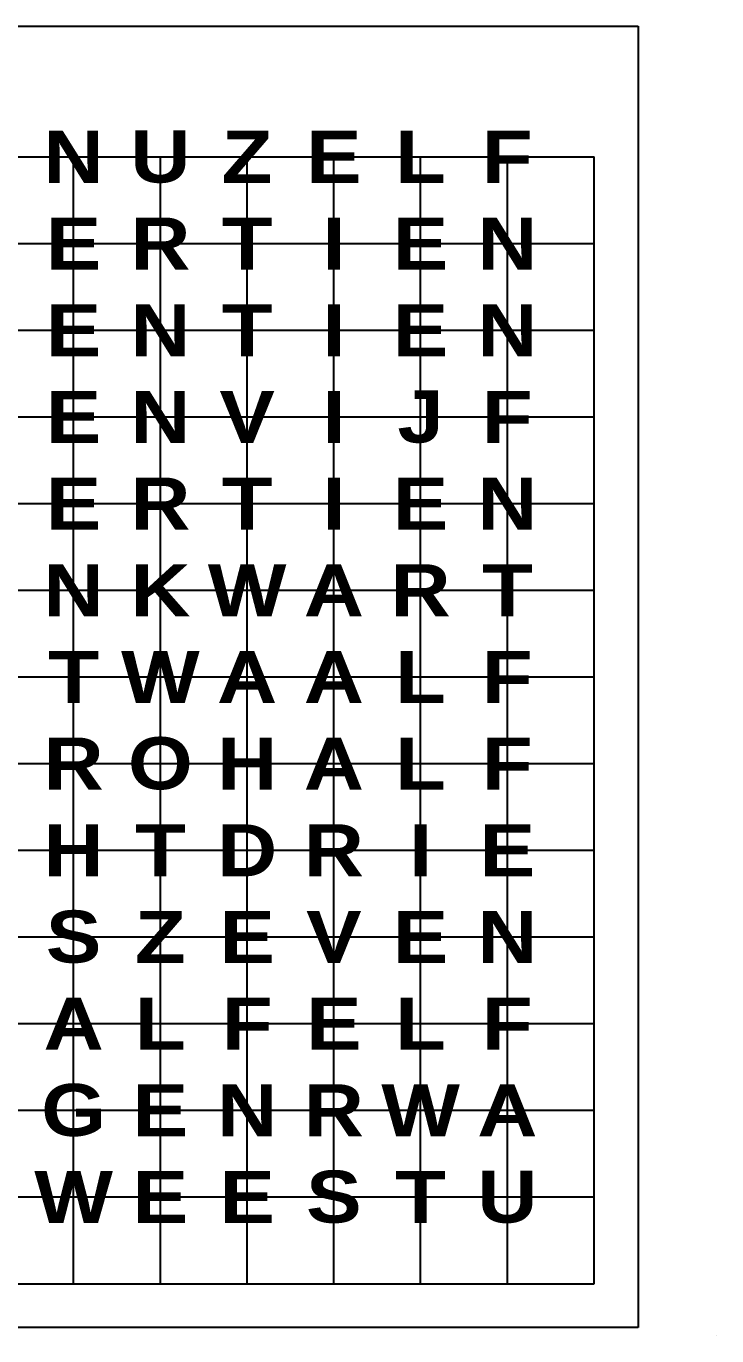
# Model space of a CAD drawing. Header units: millimetres. Extents: x -250 to 280, y -253 to 250.
# Drawn here: x 15 to 280, y -253 to 250 of the extents above; entities that cross this region are included whole.
import ezdxf

# ---------------------------------------------------------------- set-up
doc = ezdxf.new("R2010")
doc.units = ezdxf.units.MM
doc.layers.get('0').update_dxf_attribs({"lineweight": 25, "true_color": 0xffffff})
doc.layers.add('layer 1', color=5, linetype='Continuous', lineweight=25, true_color=0x0000ff)
doc.layers.add('layer 2', color=1, linetype='Continuous', lineweight=25, true_color=0xff0000)
doc.styles.add('textstyle0', font='')
doc.styles.add('textstyle10', font='')
doc.styles.add('textstyle100', font='')
doc.styles.add('textstyle101', font='')
doc.styles.add('textstyle102', font='')
doc.styles.add('textstyle103', font='')
doc.styles.add('textstyle104', font='')
doc.styles.add('textstyle106', font='')
doc.styles.add('textstyle107', font='')
doc.styles.add('textstyle108', font='')
doc.styles.add('textstyle111', font='')
doc.styles.add('textstyle114', font='')
doc.styles.add('textstyle115', font='')
doc.styles.add('textstyle117', font='')
doc.styles.add('textstyle12', font='')
doc.styles.add('textstyle120', font='')
doc.styles.add('textstyle121', font='')
doc.styles.add('textstyle126', font='')
doc.styles.add('textstyle127', font='')
doc.styles.add('textstyle13', font='')
doc.styles.add('textstyle132', font='')
doc.styles.add('textstyle133', font='')
doc.styles.add('textstyle137', font='')
doc.styles.add('textstyle139', font='')
doc.styles.add('textstyle142', font='')
doc.styles.add('textstyle144', font='')
doc.styles.add('textstyle145', font='')
doc.styles.add('textstyle148', font='')
doc.styles.add('textstyle149', font='')
doc.styles.add('textstyle150', font='')
doc.styles.add('textstyle153', font='')
doc.styles.add('textstyle154', font='')
doc.styles.add('textstyle155', font='')
doc.styles.add('textstyle156', font='')
doc.styles.add('textstyle157', font='')
doc.styles.add('textstyle158', font='')
doc.styles.add('textstyle159', font='')
doc.styles.add('textstyle16', font='')
doc.styles.add('textstyle160', font='')
doc.styles.add('textstyle161', font='')
doc.styles.add('textstyle17', font='')
doc.styles.add('textstyle19', font='')
doc.styles.add('textstyle2', font='')
doc.styles.add('textstyle22', font='')
doc.styles.add('textstyle23', font='')
doc.styles.add('textstyle24', font='')
doc.styles.add('textstyle25', font='')
doc.styles.add('textstyle3', font='')
doc.styles.add('textstyle34', font='')
doc.styles.add('textstyle36', font='')
doc.styles.add('textstyle37', font='')
doc.styles.add('textstyle39', font='')
doc.styles.add('textstyle4', font='')
doc.styles.add('textstyle40', font='')
doc.styles.add('textstyle41', font='')
doc.styles.add('textstyle42', font='')
doc.styles.add('textstyle43', font='')
doc.styles.add('textstyle46', font='')
doc.styles.add('textstyle49', font='')
doc.styles.add('textstyle57', font='')
doc.styles.add('textstyle60', font='')
doc.styles.add('textstyle61', font='')
doc.styles.add('textstyle62', font='')
doc.styles.add('textstyle63', font='')
doc.styles.add('textstyle65', font='')
doc.styles.add('textstyle66', font='')
doc.styles.add('textstyle71', font='')
doc.styles.add('textstyle74', font='')
doc.styles.add('textstyle76', font='')
doc.styles.add('textstyle77', font='')
doc.styles.add('textstyle79', font='')
doc.styles.add('textstyle80', font='')
doc.styles.add('textstyle81', font='')
doc.styles.add('textstyle82', font='')
doc.styles.add('textstyle83', font='')
doc.styles.add('textstyle84', font='')
doc.styles.add('textstyle89', font='')
doc.styles.add('textstyle91', font='')
doc.styles.get('textstyle0').set_extended_font_data('Arial Black')
doc.styles.get('textstyle10').set_extended_font_data('Arial Black')
doc.styles.get('textstyle100').set_extended_font_data('Arial Black')
doc.styles.get('textstyle101').set_extended_font_data('Arial Black')
doc.styles.get('textstyle102').set_extended_font_data('Arial Black')
doc.styles.get('textstyle103').set_extended_font_data('Arial Black')
doc.styles.get('textstyle104').set_extended_font_data('Arial Black')
doc.styles.get('textstyle106').set_extended_font_data('Arial Black')
doc.styles.get('textstyle107').set_extended_font_data('Arial Black')
doc.styles.get('textstyle108').set_extended_font_data('Arial Black')
doc.styles.get('textstyle111').set_extended_font_data('Arial Black')
doc.styles.get('textstyle114').set_extended_font_data('Arial Black')
doc.styles.get('textstyle115').set_extended_font_data('Arial Black')
doc.styles.get('textstyle117').set_extended_font_data('Arial Black')
doc.styles.get('textstyle12').set_extended_font_data('Arial Black')
doc.styles.get('textstyle120').set_extended_font_data('Arial Black')
doc.styles.get('textstyle121').set_extended_font_data('Arial Black')
doc.styles.get('textstyle126').set_extended_font_data('Arial Black')
doc.styles.get('textstyle127').set_extended_font_data('Arial Black')
doc.styles.get('textstyle13').set_extended_font_data('Arial Black')
doc.styles.get('textstyle132').set_extended_font_data('Arial Black')
doc.styles.get('textstyle133').set_extended_font_data('Arial Black')
doc.styles.get('textstyle137').set_extended_font_data('Arial Black')
doc.styles.get('textstyle139').set_extended_font_data('Arial Black')
doc.styles.get('textstyle142').set_extended_font_data('Arial Black')
doc.styles.get('textstyle144').set_extended_font_data('Arial Black')
doc.styles.get('textstyle145').set_extended_font_data('Arial Black')
doc.styles.get('textstyle148').set_extended_font_data('Arial Black')
doc.styles.get('textstyle149').set_extended_font_data('Arial Black')
doc.styles.get('textstyle150').set_extended_font_data('Arial Black')
doc.styles.get('textstyle153').set_extended_font_data('Arial Black')
doc.styles.get('textstyle154').set_extended_font_data('Arial Black')
doc.styles.get('textstyle155').set_extended_font_data('Arial Black')
doc.styles.get('textstyle156').set_extended_font_data('Arial Black')
doc.styles.get('textstyle157').set_extended_font_data('Arial Black')
doc.styles.get('textstyle158').set_extended_font_data('Arial Black')
doc.styles.get('textstyle159').set_extended_font_data('Arial Black')
doc.styles.get('textstyle16').set_extended_font_data('Arial Black')
doc.styles.get('textstyle160').set_extended_font_data('Arial Black')
doc.styles.get('textstyle161').set_extended_font_data('Arial Black')
doc.styles.get('textstyle17').set_extended_font_data('Arial Black')
doc.styles.get('textstyle19').set_extended_font_data('Arial Black')
doc.styles.get('textstyle2').set_extended_font_data('Arial Black')
doc.styles.get('textstyle22').set_extended_font_data('Arial Black')
doc.styles.get('textstyle23').set_extended_font_data('Arial Black')
doc.styles.get('textstyle24').set_extended_font_data('Arial Black')
doc.styles.get('textstyle25').set_extended_font_data('Arial Black')
doc.styles.get('textstyle3').set_extended_font_data('Arial Black')
doc.styles.get('textstyle34').set_extended_font_data('Arial Black')
doc.styles.get('textstyle36').set_extended_font_data('Arial Black')
doc.styles.get('textstyle37').set_extended_font_data('Arial Black')
doc.styles.get('textstyle39').set_extended_font_data('Arial Black')
doc.styles.get('textstyle4').set_extended_font_data('Arial Black')
doc.styles.get('textstyle40').set_extended_font_data('Arial Black')
doc.styles.get('textstyle41').set_extended_font_data('Arial Black')
doc.styles.get('textstyle42').set_extended_font_data('Arial Black')
doc.styles.get('textstyle43').set_extended_font_data('Arial Black')
doc.styles.get('textstyle46').set_extended_font_data('Arial Black')
doc.styles.get('textstyle49').set_extended_font_data('Arial Black')
doc.styles.get('textstyle57').set_extended_font_data('Arial Black')
doc.styles.get('textstyle60').set_extended_font_data('Arial Black')
doc.styles.get('textstyle61').set_extended_font_data('Arial Black')
doc.styles.get('textstyle62').set_extended_font_data('Arial Black')
doc.styles.get('textstyle63').set_extended_font_data('Arial Black')
doc.styles.get('textstyle65').set_extended_font_data('Arial Black')
doc.styles.get('textstyle66').set_extended_font_data('Arial Black')
doc.styles.get('textstyle71').set_extended_font_data('Arial Black')
doc.styles.get('textstyle74').set_extended_font_data('Arial Black')
doc.styles.get('textstyle76').set_extended_font_data('Arial Black')
doc.styles.get('textstyle77').set_extended_font_data('Arial Black')
doc.styles.get('textstyle79').set_extended_font_data('Arial Black')
doc.styles.get('textstyle80').set_extended_font_data('Arial Black')
doc.styles.get('textstyle81').set_extended_font_data('Arial Black')
doc.styles.get('textstyle82').set_extended_font_data('Arial Black')
doc.styles.get('textstyle83').set_extended_font_data('Arial Black')
doc.styles.get('textstyle84').set_extended_font_data('Arial Black')
doc.styles.get('textstyle89').set_extended_font_data('Arial Black')
doc.styles.get('textstyle91').set_extended_font_data('Arial Black')

# ---------------------------------------------------------------- blocks, each defined once
blk = doc.blocks.new('raster')
for p, q in [((19.98, 0), (23.31, 0)), ((23.31, 0), (26.64, 0)), ((23.31, -3.33), (23.31, 0)), ((23.31, -3.33), (23.31, 0)), ((26.64, 0), (29.97, 0)), ((26.64, -3.33), (26.64, 0)), ((26.64, -3.33), (26.64, 0)), ((29.97, 0), (33.3, 0)), ((29.97, -3.33), (29.97, 0)), ((29.97, -3.33), (29.97, 0)), ((33.3, 0), (36.63, 0)), ((33.3, -3.33), (33.3, 0)), ((33.3, -3.33), (33.3, 0)), ((36.63, 0), (39.96, 0)), ((36.63, -3.33), (36.63, 0)), ((36.63, -3.33), (36.63, 0)), ((39.96, 0), (43.29, 0)), ((39.96, -3.33), (39.96, 0)), ((39.96, -3.33), (39.96, 0)), ((43.29, -3.33), (43.29, 0)), ((19.98, -3.33), (23.31, -3.33)), ((19.98, -3.33), (23.31, -3.33)), ((23.31, -3.33), (26.64, -3.33)), ((23.31, -3.33), (26.64, -3.33)), ((23.31, -6.66), (23.31, -3.33)), ((23.31, -6.66), (23.31, -3.33)), ((26.64, -3.33), (29.97, -3.33)), ((26.64, -3.33), (29.97, -3.33)), ((26.64, -6.66), (26.64, -3.33)), ((26.64, -6.66), (26.64, -3.33)), ((29.97, -3.33), (33.3, -3.33)), ((29.97, -3.33), (33.3, -3.33)), ((29.97, -6.66), (29.97, -3.33)), ((29.97, -6.66), (29.97, -3.33)), ((33.3, -3.33), (36.63, -3.33)), ((33.3, -3.33), (36.63, -3.33)), ((33.3, -6.66), (33.3, -3.33)), ((33.3, -6.66), (33.3, -3.33)), ((36.63, -3.33), (39.96, -3.33)), ((36.63, -3.33), (39.96, -3.33)), ((36.63, -6.66), (36.63, -3.33)), ((36.63, -6.66), (36.63, -3.33)), ((39.96, -3.33), (43.29, -3.33)), ((39.96, -3.33), (43.29, -3.33)), ((39.96, -6.66), (39.96, -3.33)), ((39.96, -6.66), (39.96, -3.33)), ((43.29, -6.66), (43.29, -3.33)), ((19.98, -6.66), (23.31, -6.66)), ((19.98, -6.66), (23.31, -6.66)), ((23.31, -6.66), (26.64, -6.66)), ((23.31, -6.66), (26.64, -6.66)), ((23.31, -9.99), (23.31, -6.66)), ((23.31, -9.99), (23.31, -6.66)), ((26.64, -6.66), (29.97, -6.66)), ((26.64, -6.66), (29.97, -6.66)), ((26.64, -9.99), (26.64, -6.66)), ((26.64, -9.99), (26.64, -6.66)), ((29.97, -6.66), (33.3, -6.66)), ((29.97, -6.66), (33.3, -6.66)), ((29.97, -9.99), (29.97, -6.66)), ((29.97, -9.99), (29.97, -6.66)), ((33.3, -6.66), (36.63, -6.66)), ((33.3, -6.66), (36.63, -6.66)), ((33.3, -9.99), (33.3, -6.66)), ((33.3, -9.99), (33.3, -6.66)), ((36.63, -6.66), (39.96, -6.66)), ((36.63, -6.66), (39.96, -6.66)), ((36.63, -9.99), (36.63, -6.66)), ((36.63, -9.99), (36.63, -6.66)), ((39.96, -6.66), (43.29, -6.66)), ((39.96, -6.66), (43.29, -6.66)), ((39.96, -9.99), (39.96, -6.66)), ((39.96, -9.99), (39.96, -6.66)), ((43.29, -9.99), (43.29, -6.66)), ((19.98, -9.99), (23.31, -9.99)), ((19.98, -9.99), (23.31, -9.99)), ((23.31, -9.99), (26.64, -9.99)), ((23.31, -9.99), (26.64, -9.99)), ((23.31, -13.32), (23.31, -9.99)), ((23.31, -13.32), (23.31, -9.99)), ((26.64, -9.99), (29.97, -9.99)), ((26.64, -9.99), (29.97, -9.99)), ((26.64, -13.32), (26.64, -9.99)), ((26.64, -13.32), (26.64, -9.99)), ((29.97, -9.99), (33.3, -9.99)), ((29.97, -9.99), (33.3, -9.99)), ((29.97, -13.32), (29.97, -9.99)), ((29.97, -13.32), (29.97, -9.99)), ((33.3, -9.99), (36.63, -9.99)), ((33.3, -9.99), (36.63, -9.99)), ((33.3, -13.32), (33.3, -9.99)), ((33.3, -13.32), (33.3, -9.99)), ((36.63, -9.99), (39.96, -9.99)), ((36.63, -9.99), (39.96, -9.99)), ((36.63, -13.32), (36.63, -9.99)), ((36.63, -13.32), (36.63, -9.99)), ((39.96, -9.99), (43.29, -9.99)), ((39.96, -9.99), (43.29, -9.99)), ((39.96, -13.32), (39.96, -9.99)), ((39.96, -13.32), (39.96, -9.99)), ((43.29, -13.32), (43.29, -9.99)), ((19.98, -13.32), (23.31, -13.32)), ((19.98, -13.32), (23.31, -13.32)), ((23.31, -13.32), (26.64, -13.32)), ((23.31, -13.32), (26.64, -13.32)), ((23.31, -16.65), (23.31, -13.32)), ((23.31, -16.65), (23.31, -13.32)), ((26.64, -13.32), (29.97, -13.32)), ((26.64, -13.32), (29.97, -13.32)), ((26.64, -16.65), (26.64, -13.32)), ((26.64, -16.65), (26.64, -13.32)), ((29.97, -13.32), (33.3, -13.32)), ((29.97, -13.32), (33.3, -13.32)), ((29.97, -16.65), (29.97, -13.32)), ((29.97, -16.65), (29.97, -13.32)), ((33.3, -13.32), (36.63, -13.32)), ((33.3, -13.32), (36.63, -13.32)), ((33.3, -16.65), (33.3, -13.32)), ((33.3, -16.65), (33.3, -13.32)), ((36.63, -13.32), (39.96, -13.32)), ((36.63, -13.32), (39.96, -13.32)), ((36.63, -16.65), (36.63, -13.32)), ((36.63, -16.65), (36.63, -13.32)), ((39.96, -13.32), (43.29, -13.32)), ((39.96, -13.32), (43.29, -13.32)), ((39.96, -16.65), (39.96, -13.32)), ((39.96, -16.65), (39.96, -13.32)), ((43.29, -16.65), (43.29, -13.32)), ((19.98, -16.65), (23.31, -16.65)), ((19.98, -16.65), (23.31, -16.65)), ((23.31, -16.65), (26.64, -16.65)), ((23.31, -16.65), (26.64, -16.65)), ((23.31, -19.98), (23.31, -16.65)), ((23.31, -19.98), (23.31, -16.65)), ((26.64, -16.65), (29.97, -16.65)), ((26.64, -16.65), (29.97, -16.65)), ((26.64, -19.98), (26.64, -16.65)), ((26.64, -19.98), (26.64, -16.65)), ((29.97, -16.65), (33.3, -16.65)), ((29.97, -16.65), (33.3, -16.65)), ((29.97, -19.98), (29.97, -16.65)), ((29.97, -19.98), (29.97, -16.65)), ((33.3, -16.65), (36.63, -16.65)), ((33.3, -16.65), (36.63, -16.65)), ((33.3, -19.98), (33.3, -16.65)), ((33.3, -19.98), (33.3, -16.65)), ((36.63, -16.65), (39.96, -16.65)), ((36.63, -16.65), (39.96, -16.65)), ((36.63, -19.98), (36.63, -16.65)), ((36.63, -19.98), (36.63, -16.65)), ((39.96, -16.65), (43.29, -16.65)), ((39.96, -16.65), (43.29, -16.65)), ((39.96, -19.98), (39.96, -16.65)), ((39.96, -19.98), (39.96, -16.65)), ((43.29, -19.98), (43.29, -16.65)), ((19.98, -19.98), (23.31, -19.98)), ((19.98, -19.98), (23.31, -19.98)), ((23.31, -19.98), (26.64, -19.98)), ((23.31, -19.98), (26.64, -19.98)), ((23.31, -23.31), (23.31, -19.98)), ((23.31, -23.31), (23.31, -19.98)), ((26.64, -19.98), (29.97, -19.98)), ((26.64, -19.98), (29.97, -19.98)), ((26.64, -23.31), (26.64, -19.98)), ((26.64, -23.31), (26.64, -19.98)), ((29.97, -19.98), (33.3, -19.98)), ((29.97, -19.98), (33.3, -19.98)), ((29.97, -23.31), (29.97, -19.98)), ((29.97, -23.31), (29.97, -19.98)), ((33.3, -19.98), (36.63, -19.98)), ((33.3, -19.98), (36.63, -19.98)), ((33.3, -23.31), (33.3, -19.98)), ((33.3, -23.31), (33.3, -19.98)), ((36.63, -19.98), (39.96, -19.98)), ((36.63, -19.98), (39.96, -19.98)), ((36.63, -23.31), (36.63, -19.98)), ((36.63, -23.31), (36.63, -19.98)), ((39.96, -19.98), (43.29, -19.98)), ((39.96, -19.98), (43.29, -19.98)), ((39.96, -23.31), (39.96, -19.98)), ((39.96, -23.31), (39.96, -19.98)), ((43.29, -23.31), (43.29, -19.98)), ((19.98, -23.31), (23.31, -23.31)), ((19.98, -23.31), (23.31, -23.31)), ((23.31, -23.31), (26.64, -23.31)), ((23.31, -23.31), (26.64, -23.31)), ((23.31, -26.64), (23.31, -23.31)), ((23.31, -26.64), (23.31, -23.31)), ((26.64, -23.31), (29.97, -23.31)), ((26.64, -23.31), (29.97, -23.31)), ((26.64, -26.64), (26.64, -23.31)), ((26.64, -26.64), (26.64, -23.31)), ((29.97, -23.31), (33.3, -23.31)), ((29.97, -23.31), (33.3, -23.31)), ((29.97, -26.64), (29.97, -23.31)), ((29.97, -26.64), (29.97, -23.31)), ((33.3, -23.31), (36.63, -23.31)), ((33.3, -23.31), (36.63, -23.31)), ((33.3, -26.64), (33.3, -23.31)), ((33.3, -26.64), (33.3, -23.31)), ((36.63, -23.31), (39.96, -23.31)), ((36.63, -23.31), (39.96, -23.31)), ((36.63, -26.64), (36.63, -23.31)), ((36.63, -26.64), (36.63, -23.31)), ((39.96, -23.31), (43.29, -23.31)), ((39.96, -23.31), (43.29, -23.31)), ((39.96, -26.64), (39.96, -23.31)), ((39.96, -26.64), (39.96, -23.31)), ((43.29, -26.64), (43.29, -23.31)), ((19.98, -26.64), (23.31, -26.64)), ((19.98, -26.64), (23.31, -26.64)), ((23.31, -26.64), (26.64, -26.64)), ((23.31, -26.64), (26.64, -26.64)), ((23.31, -29.97), (23.31, -26.64)), ((23.31, -29.97), (23.31, -26.64)), ((26.64, -26.64), (29.97, -26.64)), ((26.64, -26.64), (29.97, -26.64)), ((26.64, -29.97), (26.64, -26.64)), ((26.64, -29.97), (26.64, -26.64)), ((29.97, -26.64), (33.3, -26.64)), ((29.97, -26.64), (33.3, -26.64)), ((29.97, -29.97), (29.97, -26.64)), ((29.97, -29.97), (29.97, -26.64)), ((33.3, -26.64), (36.63, -26.64)), ((33.3, -26.64), (36.63, -26.64)), ((33.3, -29.97), (33.3, -26.64)), ((33.3, -29.97), (33.3, -26.64)), ((36.63, -26.64), (39.96, -26.64)), ((36.63, -26.64), (39.96, -26.64)), ((36.63, -29.97), (36.63, -26.64)), ((36.63, -29.97), (36.63, -26.64)), ((39.96, -26.64), (43.29, -26.64)), ((39.96, -26.64), (43.29, -26.64)), ((39.96, -29.97), (39.96, -26.64)), ((39.96, -29.97), (39.96, -26.64)), ((43.29, -29.97), (43.29, -26.64)), ((19.98, -29.97), (23.31, -29.97)), ((19.98, -29.97), (23.31, -29.97)), ((23.31, -29.97), (26.64, -29.97)), ((23.31, -29.97), (26.64, -29.97)), ((23.31, -33.3), (23.31, -29.97)), ((23.31, -33.3), (23.31, -29.97)), ((26.64, -29.97), (29.97, -29.97)), ((26.64, -29.97), (29.97, -29.97)), ((26.64, -33.3), (26.64, -29.97)), ((26.64, -33.3), (26.64, -29.97)), ((29.97, -29.97), (33.3, -29.97)), ((29.97, -29.97), (33.3, -29.97)), ((29.97, -33.3), (29.97, -29.97)), ((29.97, -33.3), (29.97, -29.97)), ((33.3, -29.97), (36.63, -29.97)), ((33.3, -29.97), (36.63, -29.97)), ((33.3, -33.3), (33.3, -29.97)), ((33.3, -33.3), (33.3, -29.97)), ((36.63, -29.97), (39.96, -29.97)), ((36.63, -29.97), (39.96, -29.97)), ((36.63, -33.3), (36.63, -29.97)), ((36.63, -33.3), (36.63, -29.97)), ((39.96, -29.97), (43.29, -29.97)), ((39.96, -29.97), (43.29, -29.97)), ((39.96, -33.3), (39.96, -29.97)), ((39.96, -33.3), (39.96, -29.97)), ((43.29, -33.3), (43.29, -29.97)), ((19.98, -33.3), (23.31, -33.3)), ((19.98, -33.3), (23.31, -33.3)), ((23.31, -33.3), (26.64, -33.3)), ((23.31, -33.3), (26.64, -33.3)), ((23.31, -36.63), (23.31, -33.3)), ((23.31, -36.63), (23.31, -33.3)), ((26.64, -33.3), (29.97, -33.3)), ((26.64, -33.3), (29.97, -33.3)), ((26.64, -36.63), (26.64, -33.3)), ((26.64, -36.63), (26.64, -33.3)), ((29.97, -33.3), (33.3, -33.3)), ((29.97, -33.3), (33.3, -33.3)), ((29.97, -36.63), (29.97, -33.3)), ((29.97, -36.63), (29.97, -33.3)), ((33.3, -33.3), (36.63, -33.3)), ((33.3, -33.3), (36.63, -33.3)), ((33.3, -36.63), (33.3, -33.3)), ((33.3, -36.63), (33.3, -33.3)), ((36.63, -33.3), (39.96, -33.3)), ((36.63, -33.3), (39.96, -33.3)), ((36.63, -36.63), (36.63, -33.3)), ((36.63, -36.63), (36.63, -33.3)), ((39.96, -33.3), (43.29, -33.3)), ((39.96, -33.3), (43.29, -33.3)), ((39.96, -36.63), (39.96, -33.3)), ((39.96, -36.63), (39.96, -33.3)), ((43.29, -36.63), (43.29, -33.3)), ((19.98, -36.63), (23.31, -36.63)), ((19.98, -36.63), (23.31, -36.63)), ((23.31, -36.63), (26.64, -36.63)), ((23.31, -36.63), (26.64, -36.63)), ((23.31, -39.96), (23.31, -36.63)), ((23.31, -39.96), (23.31, -36.63)), ((26.64, -36.63), (29.97, -36.63)), ((26.64, -36.63), (29.97, -36.63)), ((26.64, -39.96), (26.64, -36.63)), ((26.64, -39.96), (26.64, -36.63)), ((29.97, -36.63), (33.3, -36.63)), ((29.97, -36.63), (33.3, -36.63)), ((29.97, -39.96), (29.97, -36.63)), ((29.97, -39.96), (29.97, -36.63)), ((33.3, -36.63), (36.63, -36.63)), ((33.3, -36.63), (36.63, -36.63)), ((33.3, -39.96), (33.3, -36.63)), ((33.3, -39.96), (33.3, -36.63)), ((36.63, -36.63), (39.96, -36.63)), ((36.63, -36.63), (39.96, -36.63)), ((36.63, -39.96), (36.63, -36.63)), ((36.63, -39.96), (36.63, -36.63)), ((39.96, -36.63), (43.29, -36.63)), ((39.96, -36.63), (43.29, -36.63)), ((39.96, -39.96), (39.96, -36.63)), ((39.96, -39.96), (39.96, -36.63)), ((43.29, -39.96), (43.29, -36.63)), ((19.98, -39.96), (23.31, -39.96)), ((19.98, -39.96), (23.31, -39.96)), ((23.31, -39.96), (26.64, -39.96)), ((23.31, -39.96), (26.64, -39.96)), ((23.31, -43.29), (23.31, -39.96)), ((23.31, -43.29), (23.31, -39.96)), ((26.64, -39.96), (29.97, -39.96)), ((26.64, -39.96), (29.97, -39.96)), ((26.64, -43.29), (26.64, -39.96)), ((26.64, -43.29), (26.64, -39.96)), ((29.97, -39.96), (33.3, -39.96)), ((29.97, -39.96), (33.3, -39.96)), ((29.97, -43.29), (29.97, -39.96)), ((29.97, -43.29), (29.97, -39.96)), ((33.3, -39.96), (36.63, -39.96)), ((33.3, -39.96), (36.63, -39.96)), ((33.3, -43.29), (33.3, -39.96)), ((33.3, -43.29), (33.3, -39.96)), ((36.63, -39.96), (39.96, -39.96)), ((36.63, -39.96), (39.96, -39.96)), ((36.63, -43.29), (36.63, -39.96)), ((36.63, -43.29), (36.63, -39.96)), ((39.96, -39.96), (43.29, -39.96)), ((39.96, -39.96), (43.29, -39.96)), ((39.96, -43.29), (39.96, -39.96)), ((39.96, -43.29), (39.96, -39.96)), ((43.29, -43.29), (43.29, -39.96)), ((19.98, -43.29), (23.31, -43.29)), ((23.31, -43.29), (26.64, -43.29)), ((26.64, -43.29), (29.97, -43.29)), ((29.97, -43.29), (33.3, -43.29)), ((33.3, -43.29), (36.63, -43.29)), ((36.63, -43.29), (39.96, -43.29)), ((39.96, -43.29), (43.29, -43.29))]:
    blk.add_line(p, q)
blk = doc.blocks.new('letters')
at = {"color": 7, "ltscale": 5, "true_color": 0x000000, "char_height": 20, "attachment_point": 5}
for s, insert, style in [('N', (166.5, 133.2), 'textstyle156'), ('U', (199.8, 133.2), 'textstyle157'), ('Z', (233.1, 133.2), 'textstyle154'), ('E', (266.4, 133.2), 'textstyle155'), ('L', (299.7, 133.2), 'textstyle160'), ('E', (166.5, 99.9), 'textstyle150'), ('R', (199.8, 99.9), 'textstyle153'), ('T', (233.1, 99.9), 'textstyle159'), ('I', (266.4, 99.9), 'textstyle158'), ('E', (299.7, 99.9), 'textstyle148'), ('N', (333, 99.9), 'textstyle149'), ('E', (166.5, 66.6), 'textstyle89'), ('N', (199.8, 66.6), 'textstyle91'), ('T', (233.1, 66.6), 'textstyle144'), ('I', (266.4, 66.6), 'textstyle139'), ('E', (299.7, 66.6), 'textstyle145'), ('N', (333, 66.6), 'textstyle142'), ('E', (166.5, 33.3), 'textstyle74'), ('N', (199.8, 33.3), 'textstyle84'), ('V', (233.1, 33.3), 'textstyle83'), ('I', (266.4, 33.3), 'textstyle82'), ('J', (299.7, 33.3), 'textstyle80'), ('F', (333, 33.3), 'textstyle81'), ('E', (166.5, 0), 'textstyle71'), ('R', (199.8, 0), 'textstyle65'), ('T', (233.1, 0), 'textstyle76'), ('I', (266.4, 0), 'textstyle79'), ('E', (299.7, 0), 'textstyle66'), ('N', (333, 0), 'textstyle77'), ('N', (166.5, -33.3), 'textstyle114'), ('K', (199.8, -33.3), 'textstyle115'), ('W', (233.1, -33.3), 'textstyle121'), ('A', (266.4, -33.3), 'textstyle120'), ('R', (299.7, -33.3), 'textstyle127'), ('T', (333, -33.3), 'textstyle126'), ('T', (166.5, -66.6), 'textstyle111'), ('W', (199.8, -66.6), 'textstyle108'), ('A', (233.1, -66.6), 'textstyle106'), ('A', (266.4, -66.6), 'textstyle117'), ('L', (299.7, -66.6), 'textstyle104'), ('F', (333, -66.6), 'textstyle107'), ('R', (166.5, -99.9), 'textstyle24'), ('O', (199.8, -99.9), 'textstyle25'), ('H', (233.1, -99.9), 'textstyle103'), ('A', (266.4, -99.9), 'textstyle102'), ('L', (299.7, -99.9), 'textstyle101'), ('F', (333, -99.9), 'textstyle100'), ('H', (166.5, -133.2), 'textstyle10'), ('T', (199.8, -133.2), 'textstyle16'), ('D', (233.1, -133.2), 'textstyle17'), ('R', (266.4, -133.2), 'textstyle19'), ('I', (299.7, -133.2), 'textstyle23'), ('E', (333, -133.2), 'textstyle22'), ('S', (166.5, -166.5), 'textstyle4'), ('Z', (199.8, -166.5), 'textstyle13'), ('E', (233.1, -166.5), 'textstyle2'), ('V', (266.4, -166.5), 'textstyle12'), ('E', (299.7, -166.5), 'textstyle0'), ('N', (333, -166.5), 'textstyle3'), ('A', (166.5, -199.8), 'textstyle49'), ('L', (199.8, -199.8), 'textstyle62'), ('F', (233.1, -199.8), 'textstyle63'), ('E', (266.4, -199.8), 'textstyle57'), ('L', (299.7, -199.8), 'textstyle61'), ('F', (333, -199.8), 'textstyle60'), ('G', (166.5, -233.1), 'textstyle34'), ('E', (199.8, -233.1), 'textstyle40'), ('N', (233.1, -233.1), 'textstyle42'), ('R', (266.4, -233.1), 'textstyle43'), ('W', (299.7, -233.1), 'textstyle46'), ('A', (333, -233.1), 'textstyle41'), ('W', (166.5, -266.4), 'textstyle137'), ('E', (199.8, -266.4), 'textstyle37'), ('E', (233.1, -266.4), 'textstyle39'), ('S', (266.4, -266.4), 'textstyle36'), ('T', (299.7, -266.4), 'textstyle133'), ('U', (333, -266.4), 'textstyle132')]:
    blk.add_mtext(s, dxfattribs=dict(at, insert=insert, style=style))
at = {"color": 7, "ltscale": 3, "true_color": 0x000000, "insert": (333, 133.2), "char_height": 20, "attachment_point": 5, "style": 'textstyle161'}
blk.add_mtext('F', dxfattribs=at)
blk = doc.blocks.new('outline')
at = {"color": 7, "true_color": 0x000000}
for p, q in [((0, 0), (500, 0)), ((500, 0), (500, -500)), ((500, -500), (0, -500)), ((530.2, -503.13), (530.2, -503.13)), ((530.2, -503.13), (530.2, -503.13)), ((530.2, -503.13), (530.2, -503.13)), ((530.2, -503.13), (530.2, -503.13))]:
    blk.add_line(p, q, dxfattribs=at)

msp = doc.modelspace()

# ---------------------------------------------------------------- block references
at = {"xscale": 10, "yscale": 10}
msp.add_blockref('raster', (-199.8, 199.8), dxfattribs=at)
at = {"layer": 'layer 1', "color": 5, "true_color": 0x0000ff}
msp.add_blockref('letters', (-133.2, 66.6), dxfattribs=at)
at = {"layer": 'layer 2', "color": 1, "true_color": 0xff0000}
msp.add_blockref('outline', (-250, 250), dxfattribs=at)

doc.saveas('drawing.dxf')
